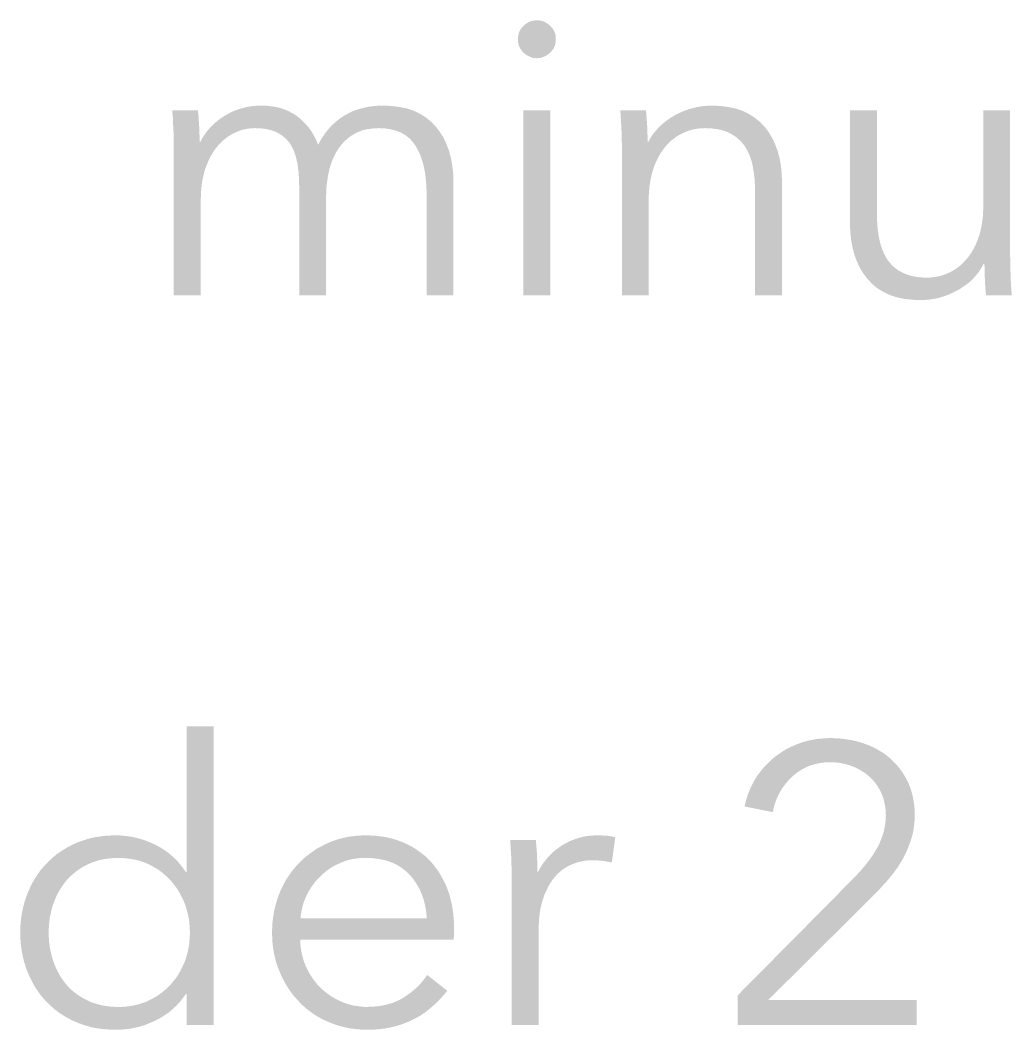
# Model space of a CAD drawing. Header units: millimetres. Extents: x 6 to 594, y 82 to 394.
# Drawn here: x 302.29 to 308.81, y 366.37 to 373.01 of the extents above; entities that cross this region are included whole.
import ezdxf

# ---------------------------------------------------------------- set-up
doc = ezdxf.new("R2010")
doc.units = ezdxf.units.MM
doc.layers.add('RASTER', color=7, linetype='Continuous')

msp = doc.modelspace()

# ---------------------------------------------------------------- hatches: boundary and pattern name
at = {"layer": 'RASTER'}
h = msp.add_hatch(color=7, dxfattribs=at)
h.paths.add_polyline_path([(305.78, 371.2), (305.603, 371.2), (305.603, 372.417), (305.78, 372.417)])
h.paths.add_polyline_path([(305.816, 372.885), (305.815, 372.871), (305.814, 372.859), (305.811, 372.847), (305.806, 372.835), (305.801, 372.824), (305.794, 372.814), (305.786, 372.804), (305.777, 372.795), (305.767, 372.787), (305.757, 372.78), (305.747, 372.774), (305.736, 372.769), (305.725, 372.765), (305.714, 372.762), (305.703, 372.761), (305.691, 372.76), (305.68, 372.761), (305.668, 372.762), (305.657, 372.765), (305.646, 372.769), (305.636, 372.774), (305.625, 372.78), (305.615, 372.787), (305.605, 372.795), (305.596, 372.804), (305.588, 372.814), (305.582, 372.824), (305.576, 372.835), (305.572, 372.847), (305.569, 372.859), (305.567, 372.871), (305.566, 372.885), (305.567, 372.898), (305.569, 372.911), (305.572, 372.923), (305.576, 372.935), (305.582, 372.945), (305.588, 372.956), (305.596, 372.965), (305.605, 372.975), (305.615, 372.983), (305.625, 372.99), (305.636, 372.996), (305.646, 373.001), (305.657, 373.005), (305.668, 373.007), (305.68, 373.009), (305.691, 373.01), (305.703, 373.009), (305.714, 373.007), (305.725, 373.005), (305.736, 373.001), (305.747, 372.996), (305.757, 372.99), (305.767, 372.983), (305.777, 372.975), (305.786, 372.965), (305.794, 372.956), (305.801, 372.945), (305.806, 372.935), (305.811, 372.923), (305.814, 372.911), (305.815, 372.898), (305.816, 372.885)])
for points in [[(303.479, 372.209), (303.492, 372.235), (303.508, 372.26), (303.525, 372.283), (303.545, 372.305), (303.565, 372.326), (303.588, 372.346), (303.612, 372.364), (303.639, 372.382), (303.666, 372.397), (303.694, 372.411), (303.723, 372.422), (303.753, 372.431), (303.783, 372.439), (303.814, 372.444), (303.846, 372.447), (303.879, 372.448), (303.891, 372.448), (303.904, 372.447), (303.917, 372.447), (303.929, 372.445), (303.942, 372.444), (303.955, 372.442), (303.968, 372.44), (303.982, 372.438), (303.995, 372.435), (304.008, 372.431), (304.021, 372.427), (304.034, 372.422), (304.047, 372.417), (304.06, 372.411), (304.073, 372.404), (304.086, 372.397), (304.098, 372.39), (304.111, 372.381), (304.123, 372.372), (304.134, 372.363), (304.146, 372.352), (304.157, 372.341), (304.168, 372.33), (304.179, 372.318), (304.19, 372.305), (304.2, 372.292), (304.21, 372.277), (304.219, 372.261), (304.228, 372.245), (304.237, 372.228), (304.245, 372.21), (304.253, 372.191), (304.27, 372.221), (304.287, 372.249), (304.307, 372.276), (304.327, 372.301), (304.349, 372.324), (304.373, 372.345), (304.397, 372.364), (304.424, 372.382), (304.451, 372.397), (304.48, 372.411), (304.51, 372.422), (304.542, 372.431), (304.574, 372.439), (304.608, 372.444), (304.643, 372.447), (304.68, 372.448), (304.736, 372.446), (304.788, 372.439), (304.837, 372.429), (304.882, 372.414), (304.924, 372.394), (304.962, 372.37), (304.996, 372.342), (305.027, 372.31), (305.054, 372.274), (305.078, 372.236), (305.097, 372.194), (305.114, 372.15), (305.126, 372.103), (305.135, 372.054), (305.141, 372.001), (305.143, 371.946), (305.143, 371.2), (304.966, 371.2), (304.966, 371.873), (304.965, 371.92), (304.961, 371.965), (304.956, 372.007), (304.948, 372.047), (304.938, 372.084), (304.926, 372.12), (304.911, 372.152), (304.894, 372.183), (304.875, 372.21), (304.852, 372.234), (304.827, 372.254), (304.798, 372.271), (304.766, 372.283), (304.731, 372.292), (304.693, 372.298), (304.651, 372.3), (304.628, 372.299), (304.605, 372.297), (304.583, 372.294), (304.562, 372.29), (304.543, 372.285), (304.524, 372.278), (304.506, 372.27), (304.489, 372.261), (304.473, 372.251), (304.457, 372.24), (304.443, 372.228), (304.429, 372.216), (304.416, 372.202), (304.404, 372.188), (304.393, 372.174), (304.382, 372.158), (304.372, 372.142), (304.363, 372.125), (304.355, 372.108), (304.347, 372.09), (304.34, 372.072), (304.334, 372.053), (304.328, 372.034), (304.324, 372.014), (304.319, 371.994), (304.316, 371.973), (304.313, 371.953), (304.31, 371.932), (304.308, 371.911), (304.307, 371.89), (304.306, 371.869), (304.305, 371.847), (304.305, 371.2), (304.129, 371.2), (304.129, 371.91), (304.128, 371.932), (304.128, 371.953), (304.127, 371.974), (304.125, 371.994), (304.124, 372.014), (304.121, 372.034), (304.119, 372.053), (304.116, 372.071), (304.112, 372.089), (304.108, 372.106), (304.103, 372.122), (304.098, 372.138), (304.092, 372.153), (304.085, 372.168), (304.078, 372.181), (304.07, 372.195), (304.062, 372.207), (304.052, 372.218), (304.042, 372.229), (304.031, 372.239), (304.02, 372.249), (304.007, 372.257), (303.994, 372.265), (303.98, 372.273), (303.966, 372.279), (303.95, 372.284), (303.933, 372.289), (303.915, 372.293), (303.897, 372.296), (303.877, 372.298), (303.856, 372.299), (303.835, 372.3), (303.819, 372.299), (303.804, 372.298), (303.788, 372.296), (303.772, 372.293), (303.756, 372.289), (303.74, 372.284), (303.725, 372.278), (303.709, 372.271), (303.693, 372.264), (303.678, 372.255), (303.663, 372.246), (303.648, 372.235), (303.634, 372.224), (303.62, 372.211), (303.607, 372.198), (303.594, 372.184), (303.582, 372.169), (303.57, 372.153), (303.559, 372.136), (303.548, 372.118), (303.539, 372.099), (303.529, 372.079), (303.521, 372.058), (303.512, 372.036), (303.505, 372.013), (303.499, 371.989), (303.493, 371.964), (303.489, 371.938), (303.486, 371.911), (303.483, 371.883), (303.482, 371.854), (303.481, 371.824), (303.481, 371.2), (303.304, 371.2), (303.304, 372.149), (303.304, 372.162), (303.304, 372.175), (303.304, 372.19), (303.304, 372.206), (303.303, 372.222), (303.303, 372.239), (303.302, 372.257), (303.302, 372.276), (303.301, 372.296), (303.3, 372.314), (303.299, 372.333), (303.299, 372.351), (303.298, 372.368), (303.296, 372.385), (303.295, 372.401), (303.294, 372.417), (303.463, 372.417), (303.464, 372.404), (303.465, 372.391), (303.467, 372.378), (303.468, 372.365), (303.468, 372.351), (303.469, 372.337), (303.47, 372.322), (303.471, 372.308), (303.471, 372.293), (303.472, 372.279), (303.472, 372.266), (303.473, 372.253), (303.473, 372.241), (303.473, 372.23), (303.473, 372.219), (303.473, 372.209), (303.479, 372.209)], [(306.409, 372.417), (306.41, 372.404), (306.411, 372.391), (306.412, 372.378), (306.413, 372.365), (306.414, 372.351), (306.415, 372.337), (306.416, 372.322), (306.417, 372.308), (306.417, 372.293), (306.418, 372.279), (306.418, 372.266), (306.419, 372.253), (306.419, 372.241), (306.419, 372.23), (306.419, 372.219), (306.419, 372.209), (306.424, 372.209), (306.438, 372.235), (306.454, 372.26), (306.473, 372.283), (306.493, 372.305), (306.515, 372.326), (306.539, 372.346), (306.565, 372.364), (306.593, 372.382), (306.623, 372.397), (306.653, 372.411), (306.683, 372.422), (306.714, 372.431), (306.745, 372.439), (306.776, 372.444), (306.808, 372.447), (306.84, 372.448), (306.896, 372.446), (306.949, 372.439), (306.998, 372.429), (307.043, 372.414), (307.084, 372.394), (307.122, 372.37), (307.157, 372.342), (307.188, 372.31), (307.215, 372.274), (307.238, 372.236), (307.258, 372.194), (307.274, 372.15), (307.287, 372.103), (307.296, 372.054), (307.301, 372.001), (307.303, 371.946), (307.303, 371.2), (307.126, 371.2), (307.126, 371.873), (307.126, 371.897), (307.125, 371.92), (307.124, 371.943), (307.123, 371.965), (307.12, 371.987), (307.118, 372.007), (307.114, 372.028), (307.111, 372.048), (307.107, 372.067), (307.102, 372.085), (307.096, 372.103), (307.09, 372.12), (307.083, 372.136), (307.075, 372.152), (307.067, 372.167), (307.058, 372.182), (307.048, 372.195), (307.037, 372.208), (307.026, 372.22), (307.013, 372.231), (307, 372.242), (306.986, 372.251), (306.972, 372.26), (306.956, 372.269), (306.94, 372.276), (306.922, 372.282), (306.904, 372.288), (306.884, 372.292), (306.864, 372.295), (306.842, 372.298), (306.82, 372.299), (306.796, 372.3), (306.779, 372.299), (306.761, 372.298), (306.744, 372.296), (306.727, 372.293), (306.71, 372.289), (306.693, 372.284), (306.676, 372.278), (306.66, 372.271), (306.643, 372.264), (306.627, 372.255), (306.612, 372.246), (306.597, 372.235), (306.582, 372.224), (306.568, 372.211), (306.555, 372.198), (306.541, 372.184), (306.529, 372.169), (306.517, 372.153), (306.505, 372.136), (306.495, 372.118), (306.485, 372.099), (306.475, 372.079), (306.466, 372.058), (306.458, 372.036), (306.451, 372.013), (306.445, 371.989), (306.439, 371.964), (306.435, 371.938), (306.431, 371.911), (306.429, 371.883), (306.427, 371.854), (306.427, 371.824), (306.427, 371.2), (306.25, 371.2), (306.25, 372.149), (306.25, 372.162), (306.25, 372.175), (306.25, 372.19), (306.25, 372.206), (306.249, 372.222), (306.249, 372.239), (306.248, 372.257), (306.248, 372.276), (306.247, 372.296), (306.246, 372.314), (306.245, 372.333), (306.244, 372.351), (306.243, 372.368), (306.242, 372.385), (306.241, 372.401), (306.24, 372.417)], [(308.645, 371.2), (308.644, 371.213), (308.642, 371.225), (308.641, 371.239), (308.64, 371.252), (308.639, 371.266), (308.638, 371.28), (308.638, 371.294), (308.637, 371.309), (308.636, 371.324), (308.636, 371.338), (308.635, 371.351), (308.635, 371.364), (308.635, 371.376), (308.635, 371.387), (308.634, 371.398), (308.634, 371.408), (308.629, 371.408), (308.615, 371.382), (308.599, 371.357), (308.581, 371.334), (308.561, 371.311), (308.539, 371.29), (308.515, 371.271), (308.488, 371.252), (308.46, 371.235), (308.431, 371.22), (308.401, 371.206), (308.371, 371.195), (308.34, 371.185), (308.309, 371.178), (308.277, 371.173), (308.245, 371.17), (308.213, 371.169), (308.157, 371.171), (308.105, 371.177), (308.056, 371.188), (308.011, 371.203), (307.969, 371.223), (307.931, 371.246), (307.897, 371.274), (307.866, 371.307), (307.839, 371.342), (307.815, 371.381), (307.796, 371.422), (307.779, 371.467), (307.767, 371.513), (307.758, 371.563), (307.752, 371.615), (307.75, 371.671), (307.75, 372.417), (307.927, 372.417), (307.927, 371.743), (307.927, 371.72), (307.928, 371.696), (307.929, 371.674), (307.931, 371.652), (307.933, 371.63), (307.936, 371.609), (307.939, 371.589), (307.943, 371.569), (307.947, 371.55), (307.952, 371.532), (307.958, 371.514), (307.964, 371.497), (307.971, 371.48), (307.979, 371.465), (307.987, 371.45), (307.996, 371.435), (308.006, 371.422), (308.017, 371.409), (308.028, 371.397), (308.04, 371.386), (308.053, 371.375), (308.067, 371.365), (308.082, 371.356), (308.098, 371.348), (308.114, 371.341), (308.131, 371.335), (308.15, 371.329), (308.169, 371.325), (308.19, 371.321), (308.211, 371.319), (308.234, 371.317), (308.257, 371.317), (308.275, 371.317), (308.292, 371.319), (308.31, 371.321), (308.327, 371.324), (308.344, 371.328), (308.361, 371.333), (308.377, 371.339), (308.394, 371.346), (308.41, 371.353), (308.426, 371.362), (308.442, 371.371), (308.457, 371.382), (308.471, 371.393), (308.485, 371.405), (308.499, 371.419), (308.512, 371.433), (308.525, 371.448), (308.537, 371.464), (308.548, 371.481), (308.559, 371.499), (308.569, 371.518), (308.579, 371.538), (308.587, 371.559), (308.595, 371.581), (308.603, 371.604), (308.609, 371.628), (308.614, 371.653), (308.619, 371.679), (308.622, 371.706), (308.625, 371.734), (308.626, 371.763), (308.627, 371.793), (308.627, 372.417), (308.803, 372.417), (308.803, 371.468), (308.803, 371.455), (308.804, 371.441), (308.804, 371.427), (308.804, 371.411), (308.804, 371.395), (308.805, 371.378), (308.805, 371.359), (308.806, 371.34), (308.807, 371.321), (308.807, 371.302), (308.808, 371.284), (308.809, 371.266), (308.81, 371.249), (308.811, 371.232), (308.813, 371.216), (308.814, 371.2)], [(308.188, 366.4), (307.011, 366.4), (307.011, 366.595), (307.765, 367.357), (307.775, 367.367), (307.785, 367.378), (307.796, 367.389), (307.806, 367.4), (307.816, 367.411), (307.826, 367.423), (307.836, 367.435), (307.847, 367.447), (307.856, 367.459), (307.866, 367.471), (307.875, 367.483), (307.885, 367.496), (307.893, 367.508), (307.902, 367.521), (307.91, 367.534), (307.918, 367.547), (307.926, 367.56), (307.933, 367.573), (307.94, 367.587), (307.946, 367.6), (307.952, 367.614), (307.957, 367.628), (307.963, 367.643), (307.967, 367.657), (307.972, 367.672), (307.975, 367.687), (307.978, 367.702), (307.981, 367.717), (307.983, 367.732), (307.984, 367.747), (307.985, 367.762), (307.986, 367.778), (307.985, 367.798), (307.984, 367.817), (307.982, 367.836), (307.978, 367.855), (307.974, 367.873), (307.97, 367.89), (307.964, 367.907), (307.957, 367.924), (307.95, 367.94), (307.941, 367.955), (307.932, 367.97), (307.923, 367.984), (307.913, 367.997), (307.902, 368.01), (307.89, 368.022), (307.878, 368.034), (307.865, 368.045), (307.851, 368.056), (307.837, 368.065), (307.823, 368.074), (307.808, 368.083), (307.793, 368.091), (307.777, 368.098), (307.761, 368.104), (307.744, 368.11), (307.727, 368.115), (307.71, 368.119), (307.693, 368.123), (307.675, 368.126), (307.658, 368.127), (307.64, 368.129), (307.622, 368.129), (307.585, 368.128), (307.55, 368.123), (307.517, 368.116), (307.485, 368.106), (307.455, 368.093), (307.426, 368.077), (307.398, 368.058), (307.372, 368.037), (307.348, 368.013), (307.326, 367.987), (307.306, 367.96), (307.289, 367.932), (307.274, 367.902), (307.261, 367.87), (307.25, 367.836), (307.242, 367.801), (307.057, 367.838), (307.062, 367.862), (307.069, 367.885), (307.076, 367.908), (307.084, 367.931), (307.093, 367.953), (307.103, 367.975), (307.114, 367.996), (307.126, 368.017), (307.139, 368.038), (307.153, 368.057), (307.168, 368.076), (307.183, 368.095), (307.199, 368.112), (307.216, 368.129), (307.233, 368.145), (307.251, 368.16), (307.27, 368.175), (307.289, 368.188), (307.309, 368.201), (307.33, 368.214), (307.351, 368.225), (307.373, 368.235), (307.396, 368.245), (307.419, 368.254), (307.442, 368.262), (307.467, 368.269), (307.491, 368.274), (307.516, 368.279), (307.542, 368.283), (307.568, 368.285), (307.595, 368.287), (307.622, 368.288), (307.649, 368.287), (307.677, 368.286), (307.704, 368.283), (307.73, 368.279), (307.757, 368.275), (307.783, 368.269), (307.808, 368.263), (307.834, 368.255), (307.858, 368.246), (307.882, 368.237), (307.905, 368.226), (307.927, 368.215), (307.949, 368.202), (307.97, 368.189), (307.99, 368.174), (308.009, 368.159), (308.027, 368.142), (308.045, 368.125), (308.061, 368.107), (308.077, 368.087), (308.092, 368.067), (308.105, 368.046), (308.118, 368.024), (308.13, 368), (308.141, 367.976), (308.15, 367.951), (308.158, 367.925), (308.164, 367.898), (308.169, 367.87), (308.173, 367.841), (308.175, 367.811), (308.175, 367.781), (308.175, 367.759), (308.174, 367.737), (308.172, 367.716), (308.169, 367.695), (308.166, 367.675), (308.162, 367.655), (308.156, 367.636), (308.151, 367.617), (308.144, 367.598), (308.137, 367.58), (308.13, 367.561), (308.122, 367.543), (308.114, 367.526), (308.105, 367.508), (308.096, 367.491), (308.086, 367.474), (308.075, 367.457), (308.065, 367.44), (308.053, 367.424), (308.042, 367.408), (308.03, 367.392), (308.017, 367.376), (308.004, 367.36), (307.991, 367.345), (307.977, 367.33), (307.963, 367.315), (307.949, 367.299), (307.935, 367.284), (307.921, 367.269), (307.906, 367.254), (307.891, 367.239), (307.876, 367.224), (307.213, 366.566), (308.188, 366.566)], [(305.526, 367.349), (305.526, 367.362), (305.526, 367.375), (305.526, 367.39), (305.525, 367.406), (305.525, 367.422), (305.525, 367.439), (305.524, 367.457), (305.523, 367.476), (305.523, 367.496), (305.522, 367.514), (305.521, 367.533), (305.52, 367.551), (305.519, 367.568), (305.518, 367.585), (305.517, 367.601), (305.516, 367.617), (305.685, 367.617), (305.686, 367.604), (305.687, 367.591), (305.688, 367.578), (305.689, 367.565), (305.69, 367.551), (305.691, 367.537), (305.692, 367.522), (305.692, 367.508), (305.693, 367.493), (305.694, 367.479), (305.694, 367.466), (305.694, 367.453), (305.695, 367.441), (305.695, 367.43), (305.695, 367.419), (305.695, 367.409), (305.7, 367.409), (305.714, 367.435), (305.729, 367.46), (305.747, 367.483), (305.765, 367.505), (305.786, 367.526), (305.807, 367.546), (305.831, 367.564), (305.856, 367.582), (305.883, 367.597), (305.91, 367.611), (305.938, 367.622), (305.967, 367.631), (305.996, 367.639), (306.027, 367.644), (306.058, 367.647), (306.09, 367.648), (306.099, 367.648), (306.107, 367.648), (306.115, 367.648), (306.122, 367.647), (306.13, 367.647), (306.137, 367.647), (306.144, 367.646), (306.151, 367.645), (306.158, 367.645), (306.165, 367.644), (306.172, 367.643), (306.179, 367.642), (306.186, 367.64), (306.193, 367.639), (306.2, 367.637), (306.207, 367.635), (306.184, 367.469), (306.18, 367.47), (306.175, 367.471), (306.169, 367.473), (306.163, 367.474), (306.156, 367.475), (306.149, 367.476), (306.141, 367.478), (306.132, 367.479), (306.123, 367.48), (306.114, 367.481), (306.105, 367.482), (306.095, 367.483), (306.086, 367.483), (306.077, 367.484), (306.068, 367.484), (306.059, 367.484), (306.042, 367.484), (306.024, 367.483), (306.007, 367.481), (305.99, 367.478), (305.973, 367.474), (305.957, 367.47), (305.94, 367.464), (305.924, 367.458), (305.908, 367.451), (305.892, 367.443), (305.877, 367.434), (305.863, 367.425), (305.849, 367.414), (305.836, 367.402), (305.823, 367.39), (305.811, 367.376), (305.799, 367.362), (305.788, 367.346), (305.777, 367.33), (305.767, 367.313), (305.758, 367.294), (305.749, 367.275), (305.74, 367.255), (305.733, 367.233), (305.726, 367.211), (305.72, 367.188), (305.714, 367.163), (305.71, 367.137), (305.707, 367.111), (305.705, 367.083), (305.703, 367.054), (305.703, 367.024), (305.703, 366.4), (305.526, 366.4), (305.526, 367.349)]]:
    msp.add_hatch(color=7, dxfattribs=at).paths.add_polyline_path(points)
h = msp.add_hatch(color=7, dxfattribs=at)
h.paths.add_polyline_path([(303.384, 366.605), (303.363, 366.577), (303.342, 366.55), (303.319, 366.526), (303.294, 366.503), (303.268, 366.481), (303.24, 366.462), (303.211, 366.444), (303.181, 366.429), (303.149, 366.415), (303.118, 366.402), (303.086, 366.392), (303.054, 366.384), (303.022, 366.377), (302.989, 366.373), (302.956, 366.37), (302.923, 366.369), (302.888, 366.37), (302.854, 366.372), (302.82, 366.376), (302.787, 366.381), (302.755, 366.388), (302.724, 366.397), (302.694, 366.407), (302.665, 366.418), (302.636, 366.431), (302.609, 366.445), (302.583, 366.46), (302.557, 366.477), (302.533, 366.494), (302.51, 366.513), (302.488, 366.533), (302.467, 366.553), (302.447, 366.575), (302.428, 366.598), (302.411, 366.622), (302.394, 366.647), (302.379, 366.673), (302.365, 366.7), (302.352, 366.727), (302.34, 366.756), (302.329, 366.786), (302.32, 366.816), (302.312, 366.847), (302.306, 366.878), (302.301, 366.91), (302.297, 366.942), (302.295, 366.975), (302.294, 367.008), (302.295, 367.042), (302.297, 367.075), (302.301, 367.107), (302.306, 367.139), (302.312, 367.17), (302.32, 367.201), (302.329, 367.231), (302.34, 367.261), (302.352, 367.289), (302.365, 367.317), (302.379, 367.344), (302.394, 367.37), (302.411, 367.395), (302.428, 367.419), (302.447, 367.441), (302.467, 367.463), (302.488, 367.484), (302.51, 367.504), (302.533, 367.523), (302.557, 367.54), (302.583, 367.556), (302.609, 367.572), (302.636, 367.586), (302.665, 367.599), (302.694, 367.61), (302.724, 367.62), (302.755, 367.629), (302.787, 367.636), (302.82, 367.641), (302.854, 367.645), (302.888, 367.647), (302.923, 367.648), (302.956, 367.647), (302.989, 367.644), (303.022, 367.639), (303.054, 367.633), (303.086, 367.624), (303.118, 367.614), (303.149, 367.601), (303.181, 367.587), (303.211, 367.571), (303.24, 367.553), (303.268, 367.533), (303.294, 367.511), (303.319, 367.488), (303.342, 367.462), (303.363, 367.435), (303.384, 367.406), (303.389, 367.406), (303.389, 368.366), (303.566, 368.366), (303.566, 366.4), (303.389, 366.4), (303.389, 366.605)])
h.paths.add_polyline_path([(302.481, 367.008), (302.482, 366.983), (302.483, 366.958), (302.486, 366.934), (302.489, 366.91), (302.494, 366.886), (302.499, 366.863), (302.505, 366.84), (302.513, 366.817), (302.521, 366.795), (302.53, 366.774), (302.54, 366.753), (302.551, 366.733), (302.562, 366.714), (302.575, 366.696), (302.588, 366.678), (302.602, 366.661), (302.617, 366.645), (302.633, 366.63), (302.65, 366.616), (302.668, 366.602), (302.686, 366.59), (302.705, 366.578), (302.726, 366.567), (302.747, 366.557), (302.768, 366.548), (302.791, 366.541), (302.814, 366.534), (302.838, 366.529), (302.863, 366.525), (302.888, 366.522), (302.915, 366.52), (302.942, 366.52), (302.967, 366.52), (302.991, 366.522), (303.015, 366.525), (303.039, 366.529), (303.062, 366.534), (303.085, 366.541), (303.107, 366.548), (303.129, 366.557), (303.15, 366.567), (303.17, 366.578), (303.19, 366.589), (303.209, 366.602), (303.227, 366.615), (303.244, 366.629), (303.261, 366.644), (303.277, 366.66), (303.292, 366.677), (303.306, 366.694), (303.32, 366.712), (303.333, 366.731), (303.344, 366.751), (303.355, 366.771), (303.365, 366.793), (303.375, 366.815), (303.383, 366.837), (303.39, 366.86), (303.396, 366.884), (303.401, 366.908), (303.405, 366.932), (303.407, 366.957), (303.409, 366.983), (303.41, 367.008), (303.409, 367.034), (303.407, 367.06), (303.405, 367.084), (303.401, 367.109), (303.396, 367.133), (303.39, 367.156), (303.383, 367.179), (303.375, 367.202), (303.365, 367.224), (303.355, 367.245), (303.344, 367.266), (303.333, 367.286), (303.32, 367.305), (303.306, 367.323), (303.292, 367.341), (303.277, 367.358), (303.261, 367.374), (303.244, 367.389), (303.227, 367.404), (303.209, 367.417), (303.19, 367.43), (303.17, 367.441), (303.15, 367.452), (303.129, 367.462), (303.107, 367.471), (303.085, 367.479), (303.062, 367.485), (303.039, 367.49), (303.015, 367.494), (302.991, 367.497), (302.967, 367.499), (302.942, 367.5), (302.915, 367.499), (302.888, 367.497), (302.863, 367.494), (302.838, 367.49), (302.814, 367.485), (302.791, 367.478), (302.768, 367.47), (302.747, 367.461), (302.726, 367.451), (302.705, 367.44), (302.686, 367.428), (302.668, 367.415), (302.65, 367.401), (302.633, 367.387), (302.617, 367.372), (302.602, 367.356), (302.588, 367.339), (302.575, 367.321), (302.562, 367.302), (302.551, 367.283), (302.54, 367.263), (302.53, 367.243), (302.521, 367.222), (302.513, 367.2), (302.505, 367.177), (302.499, 367.154), (302.494, 367.131), (302.489, 367.107), (302.486, 367.083), (302.483, 367.058), (302.482, 367.034), (302.481, 367.008)])
h = msp.add_hatch(color=7, dxfattribs=at)
h.paths.add_polyline_path([(304.967, 367.102), (304.964, 367.144), (304.957, 367.184), (304.948, 367.222), (304.935, 367.259), (304.92, 367.294), (304.902, 367.326), (304.881, 367.358), (304.857, 367.387), (304.829, 367.413), (304.8, 367.436), (304.767, 367.456), (304.732, 367.472), (304.694, 367.484), (304.653, 367.493), (304.61, 367.498), (304.564, 367.5), (304.542, 367.499), (304.521, 367.498), (304.5, 367.495), (304.479, 367.492), (304.459, 367.487), (304.439, 367.482), (304.419, 367.475), (304.4, 367.467), (304.382, 367.459), (304.364, 367.45), (304.346, 367.44), (304.329, 367.429), (304.313, 367.418), (304.297, 367.405), (304.282, 367.393), (304.268, 367.379), (304.254, 367.365), (304.24, 367.35), (304.228, 367.335), (304.216, 367.319), (304.205, 367.303), (304.195, 367.286), (304.185, 367.269), (304.177, 367.252), (304.169, 367.234), (304.161, 367.215), (304.155, 367.197), (304.15, 367.178), (304.146, 367.16), (304.142, 367.141), (304.139, 367.121), (304.138, 367.102)])
h.paths.add_polyline_path([(305.146, 367.045), (305.146, 367.04), (305.146, 367.036), (305.146, 367.031), (305.146, 367.026), (305.146, 367.021), (305.146, 367.016), (305.146, 367.011), (305.146, 367.006), (305.146, 367.001), (305.146, 366.995), (305.146, 366.99), (305.146, 366.984), (305.145, 366.979), (305.145, 366.973), (305.144, 366.967), (305.144, 366.962), (304.135, 366.962), (304.136, 366.939), (304.138, 366.917), (304.141, 366.895), (304.145, 366.873), (304.15, 366.852), (304.156, 366.831), (304.163, 366.81), (304.171, 366.79), (304.18, 366.77), (304.19, 366.751), (304.2, 366.732), (304.212, 366.715), (304.224, 366.697), (304.237, 366.681), (304.25, 366.665), (304.265, 366.65), (304.28, 366.635), (304.296, 366.621), (304.313, 366.608), (304.33, 366.596), (304.348, 366.584), (304.366, 366.574), (304.386, 366.564), (304.405, 366.555), (304.426, 366.546), (304.447, 366.539), (304.468, 366.533), (304.489, 366.528), (304.511, 366.525), (304.534, 366.522), (304.556, 366.52), (304.58, 366.52), (304.613, 366.521), (304.646, 366.524), (304.678, 366.529), (304.708, 366.536), (304.737, 366.544), (304.765, 366.555), (304.792, 366.568), (304.818, 366.583), (304.842, 366.6), (304.865, 366.616), (304.886, 366.634), (304.906, 366.652), (304.924, 366.671), (304.941, 366.69), (304.956, 366.71), (304.97, 366.73), (305.102, 366.626), (305.075, 366.593), (305.046, 366.562), (305.017, 366.534), (304.987, 366.508), (304.957, 366.484), (304.926, 366.463), (304.894, 366.445), (304.862, 366.429), (304.829, 366.415), (304.795, 366.402), (304.76, 366.392), (304.726, 366.384), (304.69, 366.377), (304.654, 366.373), (304.617, 366.37), (304.58, 366.369), (304.546, 366.37), (304.513, 366.372), (304.481, 366.376), (304.449, 366.381), (304.418, 366.388), (304.388, 366.396), (304.358, 366.406), (304.329, 366.417), (304.3, 366.43), (304.273, 366.443), (304.246, 366.458), (304.221, 366.474), (304.197, 366.492), (304.173, 366.51), (304.151, 366.53), (304.13, 366.551), (304.11, 366.573), (304.09, 366.596), (304.072, 366.62), (304.055, 366.644), (304.04, 366.67), (304.025, 366.697), (304.011, 366.725), (303.999, 366.754), (303.987, 366.783), (303.977, 366.813), (303.969, 366.844), (303.962, 366.876), (303.957, 366.908), (303.953, 366.941), (303.951, 366.974), (303.95, 367.008), (303.951, 367.043), (303.953, 367.076), (303.957, 367.109), (303.962, 367.141), (303.969, 367.173), (303.977, 367.203), (303.986, 367.234), (303.997, 367.263), (304.009, 367.292), (304.023, 367.32), (304.037, 367.347), (304.053, 367.372), (304.07, 367.397), (304.088, 367.421), (304.107, 367.444), (304.127, 367.466), (304.148, 367.487), (304.171, 367.507), (304.194, 367.525), (304.218, 367.542), (304.242, 367.559), (304.268, 367.573), (304.295, 367.587), (304.322, 367.6), (304.35, 367.611), (304.379, 367.621), (304.409, 367.629), (304.439, 367.636), (304.469, 367.641), (304.5, 367.645), (304.532, 367.647), (304.564, 367.648), (304.599, 367.647), (304.633, 367.645), (304.666, 367.641), (304.699, 367.636), (304.73, 367.629), (304.759, 367.621), (304.788, 367.611), (304.816, 367.6), (304.843, 367.587), (304.869, 367.574), (304.893, 367.559), (304.916, 367.543), (304.938, 367.527), (304.96, 367.509), (304.979, 367.49), (304.998, 367.47), (305.016, 367.449), (305.032, 367.427), (305.048, 367.405), (305.062, 367.381), (305.075, 367.357), (305.088, 367.332), (305.099, 367.306), (305.109, 367.279), (305.118, 367.251), (305.125, 367.223), (305.132, 367.195), (305.137, 367.166), (305.141, 367.136), (305.144, 367.106), (305.146, 367.076), (305.146, 367.045)])

doc.saveas('drawing.dxf')
